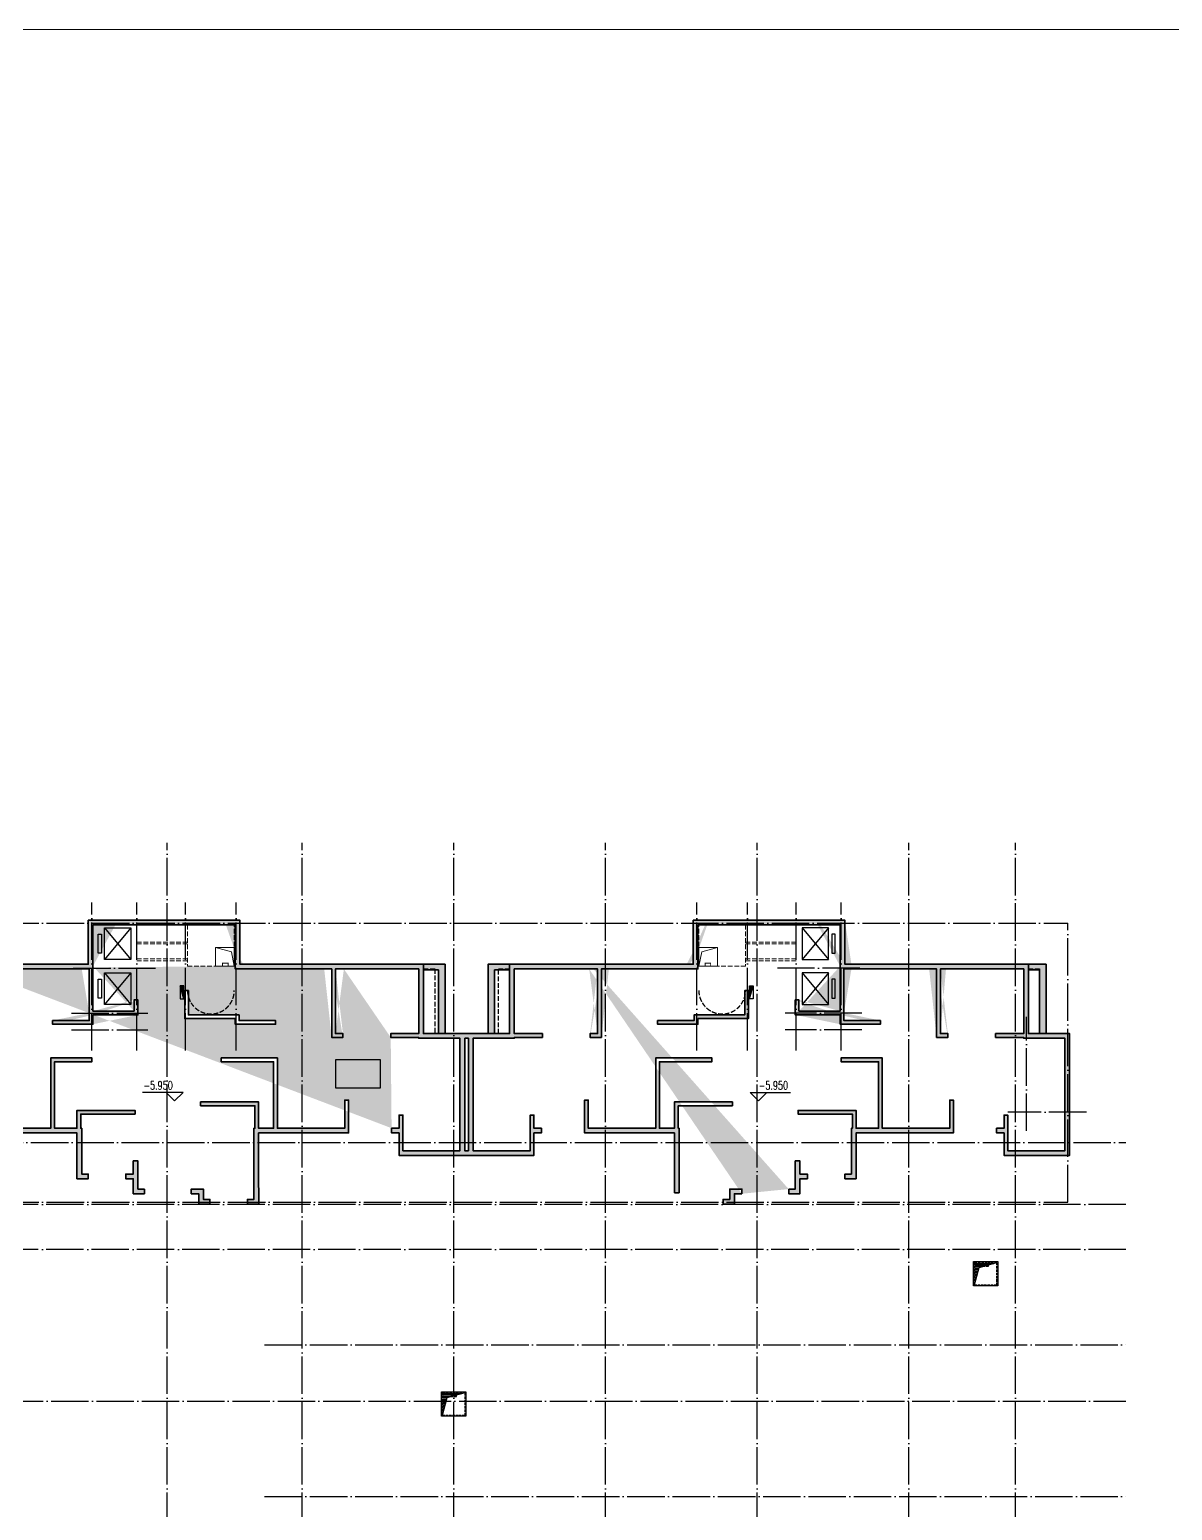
# Model space of a CAD drawing. Extents: x 115549 to 768939, y -502199 to 402497.
# Drawn here: x 622633 to 683652, y -343658 to -264599 of the extents above; entities that cross this region are included whole.
import ezdxf

# ---------------------------------------------------------------- set-up
doc = ezdxf.new("R2010")
doc.units = 0
doc.header["$LTSCALE"] = 1000
doc.header["$MEASUREMENT"] = 0
doc.linetypes.add('__DASH', pattern=[0.35, 0.25, -0.1])
doc.linetypes.add('DOTE', pattern=[2.42, 2, -0.2, 0.02, -0.2])
for name, color, linetype, lineweight in [('_0', 7, 'Continuous', 9), ('主楼剪力墙', 212, 'Continuous', 5), ('剪力墙填充', 192, 'Continuous', 5), ('砼墙', 3, 'Continuous', 35)]:
    doc.layers.add(name, color=color, linetype=linetype, lineweight=lineweight)
for name, color, linetype in [('DIM_ELEV', 3, 'Continuous'), ('DOTE', 16, 'DOTE'), ('EQUIP_消火栓', 7, 'Continuous'), ('EVTR', 2, 'Continuous'), ('nuan', 6, 'Continuous'), ('PUB_HATCH', 8, 'Continuous'), ('PUB_TEXT', 7, 'Continuous'), ('地库文字', 7, 'Continuous'), ('给水', 32, 'Continuous')]:
    doc.layers.add(name, color=color, linetype=linetype)
doc.styles.add('_TCH_DIM', font='SIMPLEX', dxfattribs={"bigfont": 'GBCBIG'})

# ---------------------------------------------------------------- blocks, each defined once
blk = doc.blocks.new('zhuloujlqtiangchong')
at = {"layer": '主楼剪力墙'}
h = blk.add_hatch(color=253, dxfattribs=at)
h.dxf.hatch_style = 1
h.paths.add_polyline_path([(1071552, 661670), (1071752, 661670), (1071752, 659420), (1071752, 655670), (1071552, 655670), (1071552, 659420)], flags=16)
h.paths.add_polyline_path([(1069352, 665620), (1068752, 665620), (1066352, 665620), (1065102, 665620), (1064552, 665620), (1064052, 665620), (1061452, 665620), (1060203, 665620), (1059903, 665620), (1059553, 665620), (1059553, 666300), (1059553, 667970), (1058803, 667970), (1057053, 667970), (1056703, 667970), (1054003, 667970), (1052903, 667970), (1051453, 667970), (1051453, 665620), (1051103, 665620), (1049552, 665620), (1046952, 665620), (1046452, 665620), (1046052, 665620), (1044652, 665620), (1043202, 665620), (1042252, 665620), (1041652, 665620), (1041652, 663470), (1041652, 662320), (1041652, 661920), (1039452, 661920), (1039452, 659420), (1039452, 657570), (1039452, 655420), (1042352, 655420), (1042952, 655420), (1042952, 656620), (1043202, 656620), (1043352, 656620), (1043352, 656870), (1043202, 656870), (1042952, 656870), (1042952, 657570), (1042752, 657570), (1042752, 656720), (1042752, 655670), (1042352, 655670), (1039702, 655670), (1039702, 657570), (1039702, 659420), (1039702, 661670), (1041902, 661670), (1041902, 661720), (1042852, 661720), (1043402, 661720), (1043402, 661920), (1042852, 661920), (1041902, 661920), (1041902, 662320), (1041902, 663470), (1041902, 665370), (1042252, 665370), (1043202, 665370), (1044652, 665370), (1046052, 665370), (1046352, 665370), (1046352, 661920), (1045952, 661920), (1045952, 661720), (1046552, 661720), (1046552, 665370), (1046952, 665370), (1049552, 665370), (1051103, 665370), (1051503, 665370), (1051503, 663020), (1051503, 662620), (1049552, 662620), (1049552, 662420), (1051703, 662420), (1051703, 662920), (1054103, 662920), (1054103, 663720), (1053903, 663720), (1053903, 663120), (1051703, 663120), (1051703, 665521), (1051703, 667720), (1052903, 667720), (1054003, 667720), (1056703, 667720), (1057053, 667720), (1058803, 667720), (1059303, 667720), (1059303, 666300), (1059303, 665370), (1059903, 665370), (1060203, 665370), (1061452, 665370), (1064052, 665370), (1064452, 665370), (1064452, 661720), (1065052, 661720), (1065052, 661920), (1064652, 661920), (1064652, 665370), (1065102, 665370), (1066352, 665370), (1068752, 665370), (1069102, 665370), (1069102, 663470), (1069102, 662320), (1069102, 661920), (1068152, 661920), (1067602, 661920), (1067602, 661720), (1068152, 661720), (1069102, 661720), (1069102, 661670), (1071302, 661670), (1071302, 659420), (1071302, 655670), (1070952, 655670), (1069152, 655670), (1068652, 655670), (1068252, 655670), (1068252, 656721), (1068252, 657570), (1068052, 657570), (1068052, 656870), (1067652, 656870), (1067652, 656620), (1068052, 656620), (1068052, 655421), (1068652, 655420), (1069152, 655421), (1070952, 655420), (1071452, 655421), (1071852, 655421), (1072352, 655420), (1074152, 655421), (1074652, 655420), (1075252, 655421), (1075252, 656620), (1075652, 656620), (1075652, 656870), (1075252, 656870), (1075252, 657570), (1075052, 657570), (1075052, 656721), (1075052, 655670), (1074652, 655670), (1074152, 655670), (1072352, 655670), (1072002, 655670), (1072002, 659420), (1072002, 661670), (1074202, 661670), (1074202, 661720), (1075152, 661720), (1075702, 661720), (1075702, 661920), (1075152, 661920), (1074202, 661920), (1074202, 662320), (1074202, 663470), (1074202, 665370), (1074552, 665370), (1076952, 665370), (1078202, 665370), (1078652, 665370), (1078652, 661920), (1078252, 661920), (1078252, 661720), (1078852, 661720), (1078852, 665370), (1079252, 665370), (1081852, 665370), (1083103, 665370), (1083403, 665370), (1084003, 665370), (1084003, 666300), (1084003, 667720), (1084503, 667720), (1086253, 667720), (1086603, 667720), (1089303, 667720), (1090403, 667720), (1091603, 667720), (1091603, 665521), (1091603, 663120), (1089403, 663120), (1089403, 663720), (1089203, 663720), (1089203, 662920), (1091603, 662920), (1091603, 662420), (1093752, 662420), (1093752, 662620), (1091803, 662620), (1091803, 663020), (1091803, 665370), (1092203, 665370), (1093752, 665370), (1096352, 665370), (1096752, 665370), (1096752, 661720), (1097352, 661720), (1097352, 661920), (1096952, 661920), (1096952, 665370), (1097252, 665370), (1098652, 665370), (1100102, 665370), (1101052, 665370), (1101402, 665370), (1101402, 663470), (1101402, 662320), (1101402, 661920), (1100452, 661920), (1099902, 661920), (1099902, 661720), (1100452, 661720), (1101402, 661720), (1101402, 661670), (1103602, 661670), (1103602, 659420), (1103602, 657570), (1103602, 655670), (1103252, 655670), (1100972, 655670), (1100552, 655670), (1100552, 656720), (1100552, 657570), (1100352, 657570), (1100352, 656870), (1100102, 656870), (1099952, 656870), (1099952, 656620), (1100102, 656620), (1100352, 656620), (1100352, 655420), (1103252, 655420), (1103852, 655420), (1103852, 657570), (1103852, 659420), (1103852, 661920), (1101652, 661920), (1101652, 662320), (1101652, 663470), (1101652, 665620), (1100102, 665620), (1098652, 665620), (1097252, 665620), (1096852, 665620), (1096352, 665620), (1093752, 665620), (1092203, 665620), (1091853, 665620), (1091853, 667970), (1090403, 667970), (1089303, 667970), (1086603, 667970), (1086253, 667970), (1084503, 667970), (1083753, 667970), (1083753, 666300), (1083753, 665620), (1083403, 665620), (1083103, 665620), (1081852, 665620), (1079252, 665620), (1078752, 665620), (1078202, 665620), (1076952, 665620), (1074552, 665620), (1073952, 665620), (1073952, 663470), (1073952, 662320), (1073952, 661920), (1071852, 661920), (1071452, 661920), (1069352, 661920), (1069352, 662320), (1069352, 663470)])
h = blk.add_hatch(color=253, dxfattribs=at)
h.dxf.hatch_style = 1
h.paths.add_polyline_path([(1056953, 653371), (1057353, 653371), (1057353, 652821), (1057952, 652820), (1057952, 653070), (1057603, 653070), (1057603, 653621), (1056953, 653621)])
h.paths.add_polyline_path([(1060302, 654570), (1060303, 653070), (1059952, 653070), (1059952, 652820), (1060553, 652821), (1060552, 654570), (1060552, 656370), (1060552, 656620), (1061452, 656620), (1062352, 656620), (1064752, 656620), (1065352, 656620), (1065352, 658370), (1065152, 658370), (1065152, 656870), (1064752, 656870), (1062352, 656870), (1061552, 656870), (1061552, 658170), (1061552, 658370), (1061552, 660020), (1061552, 660620), (1059352, 660620), (1058552, 660620), (1058552, 660420), (1059352, 660420), (1061352, 660420), (1061352, 660020), (1061352, 658370), (1061352, 658170), (1061352, 656870), (1060552, 656870), (1060552, 657670), (1060552, 658270), (1058552, 658270), (1057452, 658270), (1057452, 658070), (1058552, 658070), (1060352, 658070), (1060352, 657670), (1060352, 656870), (1060302, 656870), (1060302, 656370)])
h.paths.add_polyline_path([(1054453, 653621), (1054102, 653621), (1054102, 654271), (1054102, 655120), (1053852, 655120), (1053852, 654420), (1053452, 654420), (1053452, 654170), (1053852, 654170), (1053852, 653371), (1054453, 653371)])
h.paths.add_polyline_path([(1059503, 662920), (1056803, 662920), (1056803, 664220), (1056603, 664220), (1056603, 662720), (1059303, 662720), (1059303, 662420), (1061452, 662420), (1061452, 662620), (1059503, 662620)], flags=17)
h.paths.add_polyline_path([(1047272, 656620), (1047272, 656870), (1046252, 656870), (1045852, 656870), (1045852, 658370), (1045652, 658370), (1045652, 656620), (1046252, 656620)])
h.paths.add_polyline_path([(1047872, 656620), (1047872, 656870), (1048652, 656870), (1048902, 656870), (1049452, 656870), (1049452, 657720), (1049452, 658370), (1049452, 660020), (1049452, 660620), (1051652, 660620), (1051652, 660420), (1049652, 660420), (1049652, 660020), (1049652, 658370), (1049652, 657720), (1049652, 656870), (1050852, 656870), (1050852, 657220), (1050852, 657820), (1053952, 657820), (1053952, 657620), (1051052, 657620), (1051052, 657220), (1051052, 656870), (1051102, 656870), (1051102, 655920), (1051102, 654420), (1051452, 654420), (1051452, 654170), (1050852, 654170), (1050852, 655920), (1050852, 656620), (1049552, 656620), (1048902, 656620), (1048652, 656620)])
edge = h.paths.add_edge_path()
edge.add_line((1046052, 665620), (1044652, 665620))
edge.add_line((1046452, 665620), (1046052, 665620))
edge.add_line((1046952, 665620), (1046452, 665620))
edge.add_line((1049552, 665620), (1046952, 665620))
edge.add_line((1051103, 665620), (1049552, 665620))
edge.add_line((1051453, 665620), (1051103, 665620))
edge.add_line((1051453, 667970), (1051453, 665620))
edge.add_line((1052903, 667970), (1051453, 667970))
edge.add_line((1054003, 667970), (1052903, 667970))
edge.add_line((1056703, 667970), (1054003, 667970))
edge.add_line((1057053, 667970), (1056703, 667970))
edge.add_line((1058803, 667970), (1057053, 667970))
edge.add_line((1059553, 667970), (1058803, 667970))
edge.add_line((1059553, 666300), (1059553, 667970))
edge.add_line((1059553, 665620), (1059553, 666300))
edge.add_line((1059903, 665620), (1059553, 665620))
edge.add_line((1060203, 665620), (1059903, 665620))
edge.add_line((1061452, 665620), (1060203, 665620))
edge.add_line((1064052, 665620), (1061452, 665620))
edge.add_line((1064552, 665620), (1064052, 665620))
edge.add_line((1065102, 665620), (1064552, 665620))
edge.add_line((1066352, 665620), (1065102, 665620))
edge.add_line((1067652, 656870), (1067652, 656620))
edge.add_line((1067602, 661920), (1067602, 661720))
edge.add_line((1065102, 665370), (1066352, 665370))
edge.add_line((1064652, 665370), (1065102, 665370))
edge.add_line((1064652, 661920), (1064652, 665370))
edge.add_line((1065052, 661920), (1064652, 661920))
edge.add_line((1065052, 661720), (1065052, 661920))
edge.add_line((1064452, 661720), (1065052, 661720))
edge.add_line((1064452, 665370), (1064452, 661720))
edge.add_line((1064052, 665370), (1064452, 665370))
edge.add_line((1061452, 665370), (1064052, 665370))
edge.add_line((1060203, 665370), (1061452, 665370))
edge.add_line((1059903, 665370), (1060203, 665370))
edge.add_line((1059303, 665370), (1059903, 665370))
edge.add_line((1059303, 666300), (1059303, 665370))
edge.add_line((1059303, 667720), (1059303, 666300))
edge.add_line((1058803, 667720), (1059303, 667720))
edge.add_line((1057053, 667720), (1058803, 667720))
edge.add_line((1056703, 667720), (1057053, 667720))
edge.add_line((1054003, 667720), (1056703, 667720))
edge.add_line((1052903, 667720), (1054003, 667720))
edge.add_line((1051703, 667720), (1052903, 667720))
edge.add_line((1051703, 665521), (1051703, 667720))
edge.add_line((1051703, 663120), (1051703, 665521))
edge.add_line((1053903, 663120), (1051703, 663120))
edge.add_line((1053903, 663720), (1053903, 663120))
edge.add_line((1054103, 663720), (1053903, 663720))
edge.add_line((1054103, 662920), (1054103, 663720))
edge.add_line((1051703, 662920), (1054103, 662920))
edge.add_line((1051703, 662420), (1051703, 662920))
edge.add_line((1049552, 662420), (1051703, 662420))
edge.add_line((1049552, 662620), (1049552, 662420))
edge.add_line((1051503, 662620), (1049552, 662620))
edge.add_line((1051503, 663020), (1051503, 662620))
edge.add_line((1051503, 665370), (1051503, 663020))
edge.add_line((1051103, 665370), (1051503, 665370))
edge.add_line((1049552, 665370), (1051103, 665370))
edge.add_line((1046952, 665370), (1049552, 665370))
edge.add_line((1046552, 665370), (1046952, 665370))
edge.add_line((1046552, 661720), (1046552, 665370))
edge.add_line((1045952, 661720), (1046552, 661720))
edge.add_line((1045952, 661920), (1045952, 661720))
edge.add_line((1046352, 661920), (1045952, 661920))
edge.add_line((1046352, 665370), (1046352, 661920))
edge.add_line((1046052, 665370), (1046352, 665370))
edge.add_line((1044652, 665370), (1046052, 665370))
h = blk.add_hatch(color=253, dxfattribs=at)
h.dxf.hatch_style = 1
h.paths.add_polyline_path([(1094402, 656870), (1093852, 656870), (1093852, 657720), (1093852, 658370), (1093852, 660020), (1093852, 660620), (1091652, 660620), (1091652, 660420), (1093652, 660420), (1093652, 660020), (1093652, 658370), (1093652, 657720), (1093652, 656870), (1092452, 656870), (1092452, 657220), (1092452, 657820), (1089352, 657820), (1089352, 657620), (1092252, 657620), (1092252, 657220), (1092252, 656870), (1092202, 656870), (1092202, 655920), (1092202, 654420), (1091852, 654420), (1091852, 654170), (1092452, 654170), (1092452, 655920), (1092452, 656620), (1093752, 656620), (1094402, 656620), (1094652, 656620), (1097052, 656620), (1097652, 656620), (1097652, 658370), (1097452, 658370), (1097452, 656870), (1097052, 656870), (1094652, 656870)], flags=17)
h.paths.add_polyline_path([(1084003, 662720), (1086703, 662720), (1086703, 664220), (1086503, 664220), (1086503, 662920), (1083803, 662920), (1083803, 662620), (1081852, 662620), (1081852, 662420), (1084003, 662420)], flags=17)
h.paths.add_polyline_path([(1083002, 653421), (1082752, 653421), (1082752, 654570), (1082752, 656370), (1082752, 656620), (1081852, 656620), (1080952, 656620), (1078552, 656620), (1077952, 656620), (1077952, 658370), (1078152, 658370), (1078152, 656870), (1078552, 656870), (1080952, 656870), (1081752, 656870), (1081752, 658170), (1081752, 658370), (1081752, 660020), (1081752, 660620), (1083952, 660620), (1084752, 660620), (1084752, 660420), (1083952, 660420), (1081952, 660420), (1081952, 660020), (1081952, 658370), (1081952, 658170), (1081952, 656870), (1082752, 656870), (1082752, 657670), (1082752, 658270), (1084752, 658270), (1085852, 658270), (1085852, 658070), (1084752, 658070), (1082952, 658070), (1082952, 657670), (1082952, 656870), (1083002, 656870), (1083002, 656370), (1083002, 654570)], flags=17)
edge = h.paths.add_edge_path()
edge.add_line((1086352, 653370), (1086352, 653621))
edge.add_line((1086352, 653621), (1085702, 653621))
edge.add_line((1085702, 653621), (1085702, 653070))
edge.add_line((1085702, 653070), (1085352, 653070))
edge.add_line((1085352, 653070), (1085352, 652820))
edge.add_line((1085352, 652820), (1085952, 652821))
edge.add_line((1085952, 652821), (1085952, 653371))
edge.add_line((1085952, 653371), (1086302, 653371))
edge.add_line((1086302, 653371), (1086353, 653371))
edge.add_line((1088852, 653620), (1088852, 653370))
edge.add_line((1088852, 653370), (1088852, 653370))
edge.add_line((1088852, 653370), (1089452, 653371))
edge.add_line((1089452, 653371), (1089452, 654170))
edge.add_line((1089452, 654170), (1089852, 654170))
edge.add_line((1089852, 654170), (1089852, 654420))
edge.add_line((1089852, 654420), (1089452, 654420))
edge.add_line((1089452, 654420), (1089452, 655120))
edge.add_line((1089452, 655120), (1089202, 655120))
edge.add_line((1089202, 655120), (1089202, 654271))
edge.add_line((1089202, 654271), (1089202, 653620))
edge.add_line((1089202, 653620), (1088852, 653620))
edge.add_line((1088852, 653620), (1088852, 653620))
edge.add_line((1078202, 665620), (1076952, 665620))
edge.add_line((1078752, 665620), (1078202, 665620))
edge.add_line((1079252, 665620), (1078752, 665620))
edge.add_line((1081852, 665620), (1079252, 665620))
edge.add_line((1083103, 665620), (1081852, 665620))
edge.add_line((1083403, 665620), (1083103, 665620))
edge.add_line((1083753, 665620), (1083403, 665620))
edge.add_line((1083753, 666300), (1083753, 665620))
edge.add_line((1083753, 667970), (1083753, 666300))
edge.add_line((1084503, 667970), (1083753, 667970))
edge.add_line((1086253, 667970), (1084503, 667970))
edge.add_line((1086603, 667970), (1086253, 667970))
edge.add_line((1089303, 667970), (1086603, 667970))
edge.add_line((1090403, 667970), (1089303, 667970))
edge.add_line((1091853, 667970), (1090403, 667970))
edge.add_line((1091853, 665620), (1091853, 667970))
edge.add_line((1092203, 665620), (1091853, 665620))
edge.add_line((1093752, 665620), (1092203, 665620))
edge.add_line((1096352, 665620), (1093752, 665620))
edge.add_line((1096852, 665620), (1096352, 665620))
edge.add_line((1097252, 665620), (1096852, 665620))
edge.add_line((1098652, 665620), (1097252, 665620))
edge.add_line((1097252, 665370), (1098652, 665370))
edge.add_line((1096952, 665370), (1097252, 665370))
edge.add_line((1096952, 661920), (1096952, 665370))
edge.add_line((1097352, 661920), (1096952, 661920))
edge.add_line((1097352, 661720), (1097352, 661920))
edge.add_line((1096752, 661720), (1097352, 661720))
edge.add_line((1096752, 665370), (1096752, 661720))
edge.add_line((1096352, 665370), (1096752, 665370))
edge.add_line((1093752, 665370), (1096352, 665370))
edge.add_line((1092203, 665370), (1093752, 665370))
edge.add_line((1091803, 665370), (1092203, 665370))
edge.add_line((1091803, 663020), (1091803, 665370))
edge.add_line((1091803, 662620), (1091803, 663020))
edge.add_line((1093752, 662620), (1091803, 662620))
edge.add_line((1093752, 662420), (1093752, 662620))
edge.add_line((1091603, 662420), (1093752, 662420))
edge.add_line((1091603, 662920), (1091603, 662420))
edge.add_line((1089203, 662920), (1091603, 662920))
edge.add_line((1089203, 663720), (1089203, 662920))
edge.add_line((1089403, 663720), (1089203, 663720))
edge.add_line((1089403, 663120), (1089403, 663720))
edge.add_line((1091603, 663120), (1089403, 663120))
edge.add_line((1091603, 665521), (1091603, 663120))
edge.add_line((1091603, 667720), (1091603, 665521))
edge.add_line((1090403, 667720), (1091603, 667720))
edge.add_line((1089303, 667720), (1090403, 667720))
edge.add_line((1086603, 667720), (1089303, 667720))
edge.add_line((1086253, 667720), (1086603, 667720))
edge.add_line((1084503, 667720), (1086253, 667720))
edge.add_line((1084003, 667720), (1084503, 667720))
edge.add_line((1084003, 666300), (1084003, 667720))
edge.add_line((1084003, 665370), (1084003, 666300))
edge.add_line((1083403, 665370), (1084003, 665370))
edge.add_line((1083103, 665370), (1083403, 665370))
edge.add_line((1081852, 665370), (1083103, 665370))
edge.add_line((1079252, 665370), (1081852, 665370))
edge.add_line((1078852, 665370), (1079252, 665370))
edge.add_line((1078852, 661720), (1078852, 665370))
edge.add_line((1078252, 661720), (1078852, 661720))
edge.add_line((1078252, 661920), (1078252, 661720))
edge.add_line((1078652, 661920), (1078252, 661920))
edge.add_line((1078652, 665370), (1078652, 661920))
edge.add_line((1078202, 665370), (1078652, 665370))
edge.add_line((1076952, 665370), (1078202, 665370))
h = blk.add_hatch(color=253, dxfattribs=at)
h.dxf.hatch_style = 1
h.paths.add_polyline_path([(1070502, 665620), (1069352, 665620), (1069352, 665321), (1070152, 665320), (1070152, 661920), (1070502, 661920)])
h = blk.add_hatch(color=253, dxfattribs=at)
h.dxf.hatch_style = 1
h.paths.add_polyline_path([(1073152, 665320), (1073952, 665321), (1073952, 665620), (1072802, 665620), (1072802, 661920), (1073152, 661920)])
h = blk.add_hatch(color=253, dxfattribs=at)
h.dxf.hatch_style = 1
h.paths.add_polyline_path([(1102603, 665620), (1101652, 665620), (1101652, 665320), (1102253, 665320), (1102253, 661920), (1102603, 661920)])
blk = doc.blocks.new('$TwtSys$00000434')
for p, q in [((-0.5, 0.5), (-0.5, -0.5)), ((-0.5, -0.5), (0.5, 0.5)), ((0.5, 0.5), (-0.5, 0.5)), ((0.5, -0.5), (0.5, 0.5)), ((-0.5, -0.5), (0.5, -0.5))]:
    blk.add_line(p, q)
blk.add_solid([(0.5, -0.5), (0.5, 0.5), (-0.5, -0.5)])
blk = doc.blocks.new('kengyi')
at = {"layer": '给水'}
for p, q in [((2970150, 735418), (2971184, 735418)), ((2970150, 735339), (2970897, 735339)), ((2970150, 735260), (2970610, 735260)), ((2970150, 735180), (2970393, 735180)), ((2970150, 735101), (2970372, 735101)), ((2970150, 735021), (2970351, 735021)), ((2970150, 734942), (2970330, 734942)), ((2970150, 734863), (2970309, 734863)), ((2970150, 734783), (2970288, 734783)), ((2970150, 734704), (2970267, 734704)), ((2970150, 734625), (2970246, 734625)), ((2970150, 734545), (2970225, 734545)), ((2970150, 734466), (2970204, 734466)), ((2970150, 734386), (2970182, 734386))]:
    blk.add_line(p, q, dxfattribs=at)
blk.add_lwpolyline([(2970100, 735514), (2971400, 735514), (2971400, 734214), (2970100, 734214)], close=True, dxfattribs=at)
at = {"layer": '给水', "linetype": '__DASH', "ltscale": 0.5}
blk.add_lwpolyline([(2971350, 735464), (2970150, 735464), (2970150, 734264), (2971350, 734264)], close=True, dxfattribs=at)
at = {"layer": '给水'}
blk.add_lwpolyline([(2970150, 734264), (2970399, 735201), (2971350, 735464)], dxfattribs=at)
at = {"layer": '给水', "linetype": '__DASH', "ltscale": 0.5}
blk.add_lwpolyline([(2970600, 735461), (2970600, 735261), (2970900, 735261), (2970900, 735461)], dxfattribs=at)
blk = doc.blocks.new('gangjinhunningtuqiang')
at = {"layer": '砼墙', "color": 8}
for p, q in [((1052903, 667970), (1051453, 667970)), ((1051453, 667970), (1051453, 665620)), ((1051703, 665521), (1051703, 667720)), ((1051703, 667720), (1052903, 667720)), ((1054003, 667970), (1052903, 667970)), ((1052903, 667720), (1054003, 667720)), ((1056703, 667970), (1054003, 667970)), ((1054003, 667720), (1056703, 667720)), ((1057053, 667970), (1056703, 667970)), ((1056703, 667720), (1057053, 667720)), ((1058803, 667970), (1057053, 667970)), ((1057053, 667720), (1058803, 667720)), ((1059553, 667970), (1058803, 667970)), ((1058803, 667720), (1059303, 667720)), ((1059303, 667720), (1059303, 666300)), ((1059553, 666300), (1059553, 667970)), ((1084503, 667970), (1083753, 667970)), ((1083753, 667970), (1083753, 666300)), ((1084003, 666300), (1084003, 667720)), ((1084003, 667720), (1084503, 667720)), ((1086253, 667970), (1084503, 667970)), ((1084503, 667720), (1086253, 667720)), ((1086603, 667970), (1086253, 667970)), ((1086253, 667720), (1086603, 667720)), ((1089303, 667970), (1086603, 667970)), ((1086603, 667720), (1089303, 667720)), ((1090403, 667970), (1089303, 667970)), ((1089303, 667720), (1090403, 667720)), ((1091853, 667970), (1090403, 667970)), ((1090403, 667720), (1091603, 667720)), ((1091603, 667720), (1091603, 665521)), ((1091853, 665620), (1091853, 667970)), ((1059303, 666300), (1059303, 665370)), ((1059553, 665620), (1059553, 666300)), ((1083753, 666300), (1083753, 665620)), ((1084003, 665370), (1084003, 666300)), ((1049552, 665620), (1046952, 665620)), ((1046952, 665370), (1049552, 665370)), ((1051103, 665620), (1049552, 665620)), ((1049552, 665370), (1051103, 665370)), ((1051453, 665620), (1051103, 665620)), ((1051103, 665370), (1051503, 665370)), ((1051503, 665370), (1051503, 663020)), ((1051703, 663120), (1051703, 665521)), ((1059303, 665370), (1059903, 665370)), ((1059903, 665620), (1059553, 665620)), ((1060203, 665620), (1059903, 665620)), ((1059903, 665370), (1060203, 665370)), ((1061452, 665620), (1060203, 665620)), ((1060203, 665370), (1061452, 665370)), ((1064052, 665620), (1061452, 665620)), ((1061452, 665370), (1064052, 665370)), ((1064552, 665620), (1064052, 665620)), ((1064052, 665370), (1064452, 665370)), ((1064452, 665370), (1064452, 661720)), ((1065102, 665620), (1064552, 665620)), ((1064652, 661920), (1064652, 665370)), ((1064652, 665370), (1065102, 665370)), ((1066352, 665620), (1065102, 665620)), ((1065102, 665370), (1066352, 665370)), ((1068752, 665620), (1066352, 665620)), ((1066352, 665370), (1068752, 665370)), ((1069352, 665620), (1068752, 665620)), ((1068752, 665370), (1069102, 665370)), ((1069102, 665370), (1069102, 663470)), ((1069352, 663470), (1069352, 665620)), ((1074552, 665620), (1073952, 665620)), ((1073952, 665620), (1073952, 663470)), ((1074202, 663470), (1074202, 665370)), ((1074202, 665370), (1074552, 665370)), ((1076952, 665620), (1074552, 665620)), ((1074552, 665370), (1076952, 665370)), ((1078202, 665620), (1076952, 665620)), ((1076952, 665370), (1078202, 665370)), ((1078752, 665620), (1078202, 665620)), ((1078202, 665370), (1078652, 665370)), ((1078652, 665370), (1078652, 661920)), ((1079252, 665620), (1078752, 665620)), ((1078852, 661720), (1078852, 665370)), ((1078852, 665370), (1079252, 665370)), ((1081852, 665620), (1079252, 665620)), ((1079252, 665370), (1081852, 665370)), ((1083103, 665620), (1081852, 665620)), ((1081852, 665370), (1083103, 665370)), ((1083403, 665620), (1083103, 665620)), ((1083103, 665370), (1083403, 665370)), ((1083753, 665620), (1083403, 665620)), ((1083403, 665370), (1084003, 665370)), ((1091603, 665521), (1091603, 663120)), ((1091803, 663020), (1091803, 665370)), ((1091803, 665370), (1092203, 665370)), ((1092203, 665620), (1091853, 665620)), ((1093752, 665620), (1092203, 665620)), ((1092203, 665370), (1093752, 665370)), ((1096352, 665620), (1093752, 665620)), ((1093752, 665370), (1096352, 665370)), ((1096852, 665620), (1096352, 665620)), ((1096352, 665370), (1096752, 665370)), ((1096752, 665370), (1096752, 661720)), ((1097252, 665620), (1096852, 665620)), ((1096952, 661920), (1096952, 665370)), ((1096952, 665370), (1097252, 665370)), ((1098652, 665620), (1097252, 665620)), ((1097252, 665370), (1098652, 665370)), ((1100102, 665620), (1098652, 665620)), ((1098652, 665370), (1100102, 665370)), ((1101652, 665620), (1100102, 665620)), ((1100102, 665370), (1101052, 665370)), ((1101652, 665620), (1101052, 665620)), ((1101052, 665370), (1101402, 665370)), ((1101402, 665370), (1101402, 663470)), ((1102603, 665620), (1101652, 665620)), ((1101652, 663470), (1101652, 665620)), ((1102603, 661920), (1102603, 665620)), ((1054103, 663720), (1053903, 663720)), ((1053903, 663720), (1053903, 663120)), ((1054103, 662920), (1054103, 663720)), ((1069102, 663470), (1069102, 662320)), ((1069352, 662320), (1069352, 663470)), ((1073952, 663470), (1073952, 662320)), ((1074202, 662320), (1074202, 663470)), ((1089403, 663720), (1089203, 663720)), ((1089203, 663720), (1089203, 662920)), ((1089403, 663120), (1089403, 663720)), ((1101402, 663470), (1101402, 662320)), ((1101652, 662320), (1101652, 663470)), ((1051503, 662620), (1049552, 662620)), ((1049552, 662620), (1049552, 662420)), ((1051503, 663020), (1051503, 662620)), ((1053903, 663120), (1051703, 663120)), ((1051703, 662420), (1051703, 662920)), ((1051703, 662920), (1054103, 662920)), ((1089203, 662920), (1091603, 662920)), ((1091603, 663120), (1089403, 663120)), ((1091603, 662920), (1091603, 662420)), ((1091803, 662620), (1091803, 663020)), ((1093752, 662620), (1091803, 662620)), ((1093752, 662420), (1093752, 662620)), ((1049552, 662420), (1051703, 662420)), ((1065052, 661920), (1064652, 661920)), ((1065052, 661720), (1065052, 661920)), ((1068152, 661920), (1067602, 661920)), ((1067602, 661920), (1067602, 661720)), ((1069102, 661920), (1068152, 661920)), ((1069102, 662320), (1069102, 661920)), ((1069352, 661920), (1069352, 662320)), ((1071452, 661920), (1069352, 661920)), ((1071852, 661920), (1071452, 661920)), ((1073952, 661920), (1071852, 661920)), ((1073952, 662320), (1073952, 661920)), ((1074202, 661920), (1074202, 662320)), ((1075152, 661920), (1074202, 661920)), ((1075702, 661920), (1075152, 661920)), ((1075702, 661720), (1075702, 661920)), ((1078652, 661920), (1078252, 661920)), ((1078252, 661920), (1078252, 661720)), ((1091603, 662420), (1093752, 662420)), ((1097352, 661920), (1096952, 661920)), ((1097352, 661720), (1097352, 661920)), ((1100452, 661920), (1099902, 661920)), ((1099902, 661920), (1099902, 661720)), ((1101402, 661920), (1100452, 661920)), ((1101402, 662320), (1101402, 661920)), ((1101652, 661920), (1101652, 662320)), ((1103852, 661920), (1101652, 661920)), ((1103852, 659420), (1103852, 661920)), ((1064452, 661720), (1065052, 661720)), ((1067602, 661720), (1068152, 661720)), ((1068152, 661720), (1069102, 661720)), ((1069102, 661720), (1069102, 661670)), ((1069102, 661670), (1071302, 661670)), ((1071302, 661670), (1071302, 659420)), ((1072002, 659420), (1072002, 661670)), ((1072002, 661670), (1074202, 661670)), ((1074202, 661670), (1074202, 661720)), ((1074202, 661720), (1075152, 661720)), ((1075152, 661720), (1075702, 661720)), ((1078252, 661720), (1078852, 661720)), ((1096752, 661720), (1097352, 661720)), ((1099902, 661720), (1100452, 661720)), ((1100452, 661720), (1101402, 661720)), ((1101402, 661720), (1101402, 661670)), ((1101402, 661670), (1103602, 661670)), ((1103602, 661670), (1103602, 659420)), ((1071302, 659420), (1071302, 655670)), ((1072002, 655670), (1072002, 659420)), ((1103602, 659420), (1103602, 657570)), ((1103852, 657570), (1103852, 659420)), ((1068252, 657570), (1068052, 657570)), ((1068052, 657570), (1068052, 656870)), ((1068252, 656721), (1068252, 657570)), ((1075252, 657570), (1075052, 657570)), ((1075052, 657570), (1075052, 656721)), ((1075252, 656870), (1075252, 657570)), ((1100552, 657570), (1100352, 657570)), ((1100352, 657570), (1100352, 656870)), ((1100552, 656720), (1100552, 657570)), ((1103602, 657570), (1103602, 655670)), ((1103852, 655420), (1103852, 657570)), ((1068052, 656870), (1067652, 656870)), ((1067652, 656870), (1067652, 656620)), ((1067652, 656620), (1068052, 656620)), ((1068052, 656620), (1068052, 655421)), ((1068252, 655670), (1068252, 656721)), ((1075052, 656721), (1075052, 655670)), ((1075652, 656870), (1075252, 656870)), ((1075252, 655421), (1075252, 656620)), ((1075252, 656620), (1075652, 656620)), ((1075652, 656620), (1075652, 656870)), ((1100102, 656870), (1099952, 656870)), ((1099952, 656870), (1099952, 656620)), ((1099952, 656620), (1100102, 656620)), ((1100352, 656870), (1100102, 656870)), ((1100102, 656620), (1100352, 656620)), ((1100352, 656620), (1100352, 655420)), ((1100552, 655670), (1100552, 656720)), ((1068052, 655421), (1068652, 655420)), ((1068652, 655670), (1068252, 655670)), ((1069152, 655670), (1068652, 655670)), ((1068652, 655420), (1069152, 655421)), ((1070952, 655670), (1069152, 655670)), ((1069152, 655421), (1070952, 655420)), ((1071302, 655670), (1070952, 655670)), ((1070952, 655420), (1071452, 655421)), ((1071452, 655421), (1071852, 655421)), ((1071852, 655421), (1072352, 655420)), ((1072352, 655670), (1072002, 655670)), ((1074152, 655670), (1072352, 655670)), ((1072352, 655420), (1074152, 655421)), ((1074652, 655670), (1074152, 655670)), ((1074152, 655421), (1074652, 655420)), ((1075052, 655670), (1074652, 655670)), ((1074652, 655420), (1075252, 655421)), ((1100352, 655420), (1103252, 655420)), ((1100972, 655670), (1100552, 655670)), ((1103252, 655670), (1100972, 655670)), ((1103602, 655670), (1103252, 655670)), ((1103252, 655420), (1103852, 655420)), ((1083002, 653421), (1082752, 653421))]:
    blk.add_line(p, q, dxfattribs=at)
for points in [[(1046952, 665370), (1049552, 665370), (1051103, 665370), (1051503, 665370), (1051503, 663020), (1051503, 662620), (1049552, 662620), (1049552, 662420), (1051703, 662420), (1051703, 662920), (1054103, 662920), (1054103, 663720), (1053903, 663720), (1053903, 663120), (1051703, 663120), (1051703, 665521), (1051703, 667720), (1052903, 667720), (1054003, 667720), (1056703, 667720), (1057053, 667720), (1058803, 667720), (1059303, 667720), (1059303, 666300), (1059303, 665370), (1059903, 665370), (1060203, 665370), (1061452, 665370), (1064052, 665370), (1064452, 665370), (1064452, 661720), (1065052, 661720), (1065052, 661920), (1064652, 661920), (1064652, 665370), (1065102, 665370), (1066352, 665370), (1068752, 665370), (1069102, 665370), (1069102, 663470), (1069102, 662320), (1069102, 661920), (1068152, 661920), (1067602, 661920), (1067602, 661720), (1068152, 661720), (1069102, 661720), (1069102, 661670), (1071302, 661670), (1071302, 659420), (1071302, 655670), (1070952, 655670), (1069152, 655670), (1068652, 655670), (1068252, 655670), (1068252, 656721), (1068252, 657570), (1068052, 657570), (1068052, 656870), (1067652, 656870), (1067652, 656620), (1068052, 656620), (1068052, 655421), (1068652, 655420), (1069152, 655421), (1070952, 655420), (1071452, 655421), (1071852, 655421), (1072352, 655420), (1074152, 655421), (1074652, 655420), (1075252, 655421), (1075252, 656620), (1075652, 656620), (1075652, 656870), (1075252, 656870), (1075252, 657570), (1075052, 657570), (1075052, 656721), (1075052, 655670), (1074652, 655670), (1074152, 655670), (1072352, 655670), (1072002, 655670), (1072002, 659420), (1072002, 661670), (1074202, 661670), (1074202, 661720), (1075152, 661720), (1075702, 661720), (1075702, 661920), (1075152, 661920), (1074202, 661920), (1074202, 662320), (1074202, 663470), (1074202, 665370), (1074552, 665370), (1076952, 665370), (1078202, 665370), (1078652, 665370), (1078652, 661920), (1078252, 661920), (1078252, 661720), (1078852, 661720), (1078852, 665370), (1079252, 665370), (1081852, 665370), (1083103, 665370), (1083403, 665370), (1084003, 665370), (1084003, 666300), (1084003, 667720), (1084503, 667720), (1086253, 667720), (1086603, 667720), (1089303, 667720), (1090403, 667720), (1091603, 667720), (1091603, 665521), (1091603, 663120), (1089403, 663120), (1089403, 663720), (1089203, 663720), (1089203, 662920), (1091603, 662920), (1091603, 662420), (1093752, 662420), (1093752, 662620), (1091803, 662620), (1091803, 663020), (1091803, 665370), (1092203, 665370), (1093752, 665370), (1096352, 665370), (1096752, 665370), (1096752, 661720), (1097352, 661720), (1097352, 661920), (1096952, 661920), (1096952, 665370), (1097252, 665370), (1098652, 665370), (1100102, 665370), (1101052, 665370), (1101402, 665370), (1101402, 663470), (1101402, 662320), (1101402, 661920), (1100452, 661920), (1099902, 661920), (1099902, 661720), (1100452, 661720), (1101402, 661720), (1101402, 661670), (1103602, 661670), (1103602, 659420), (1103602, 657570), (1103602, 655670), (1103252, 655670), (1100972, 655670), (1100552, 655670), (1100552, 656720), (1100552, 657570), (1100352, 657570), (1100352, 656870), (1100102, 656870), (1099952, 656870), (1099952, 656620), (1100102, 656620), (1100352, 656620), (1100352, 655420), (1103252, 655420), (1103852, 655420), (1103852, 657570), (1103852, 659420), (1103852, 661920), (1101652, 661920), (1101652, 662320), (1101652, 663470), (1101652, 665620), (1100102, 665620), (1098652, 665620), (1097252, 665620), (1096852, 665620), (1096352, 665620), (1093752, 665620), (1092203, 665620), (1091853, 665620), (1091853, 667970), (1090403, 667970), (1089303, 667970), (1086603, 667970), (1086253, 667970), (1084503, 667970), (1083753, 667970), (1083753, 666300), (1083753, 665620), (1083403, 665620), (1083103, 665620), (1081852, 665620), (1079252, 665620), (1078752, 665620), (1078202, 665620), (1076952, 665620), (1074552, 665620), (1073952, 665620), (1073952, 663470), (1073952, 662320), (1073952, 661920), (1071852, 661920), (1071452, 661920), (1069352, 661920), (1069352, 662320), (1069352, 663470), (1069352, 665620), (1068752, 665620), (1066352, 665620), (1065102, 665620), (1064552, 665620), (1064052, 665620), (1061452, 665620), (1060203, 665620), (1059903, 665620), (1059553, 665620), (1059553, 666300), (1059553, 667970), (1058803, 667970), (1057053, 667970), (1056703, 667970), (1054003, 667970), (1052903, 667970), (1051453, 667970), (1051453, 665620), (1051103, 665620), (1049552, 665620), (1046952, 665620)], [(1070502, 661920), (1070502, 665620), (1069353, 665620)], [(1069353, 665321), (1070152, 665320), (1070152, 661920)], [(1072802, 661921), (1072802, 665620), (1073952, 665620)], [(1073952, 665321), (1073152, 665320), (1073152, 661921)], [(1101653, 665320), (1102253, 665320), (1102253, 661920)], [(1047872, 656620), (1048652, 656620), (1048902, 656620), (1049552, 656620), (1050852, 656620), (1050852, 655920), (1050852, 654170), (1051452, 654170), (1051452, 654420), (1051102, 654420), (1051102, 655920), (1051102, 656870), (1051052, 656870), (1051052, 657220), (1051052, 657620), (1053952, 657620), (1053952, 657820), (1050852, 657820), (1050852, 657220), (1050852, 656870), (1049652, 656870), (1049652, 657720), (1049652, 658370), (1049652, 660020), (1049652, 660420), (1051652, 660420), (1051652, 660620), (1049452, 660620), (1049452, 660020), (1049452, 658370), (1049452, 657720), (1049452, 656870), (1048902, 656870), (1048652, 656870), (1047872, 656870)], [(1083002, 653421), (1083002, 654570), (1083002, 656370), (1083002, 656870), (1082952, 656870), (1082952, 657670), (1082952, 658070), (1084752, 658070), (1085852, 658070), (1085852, 658270), (1084752, 658270), (1082752, 658270), (1082752, 657670), (1082752, 656870), (1081952, 656870), (1081952, 658170), (1081952, 658370), (1081952, 660020), (1081952, 660420), (1083952, 660420), (1084752, 660420), (1084752, 660620), (1083952, 660620), (1081752, 660620), (1081752, 660020), (1081752, 658370), (1081752, 658170), (1081752, 656870), (1080952, 656870), (1078552, 656870), (1078152, 656870), (1078152, 658370), (1077952, 658370), (1077952, 656620), (1078552, 656620), (1080952, 656620), (1081852, 656620), (1082752, 656620), (1082752, 656370), (1082752, 654570), (1082752, 653421)], [(1088852, 653620), (1088852, 653370), (1088852, 653370), (1089452, 653371), (1089452, 654170), (1089852, 654170), (1089852, 654420), (1089452, 654420), (1089452, 655120), (1089202, 655120), (1089202, 654271), (1089202, 653620), (1088852, 653620), (1088852, 653620)], [(1086352, 653370), (1086352, 653620), (1085702, 653620), (1085702, 653070), (1085352, 653070), (1085352, 652820), (1085952, 652821), (1085952, 653371), (1086302, 653371), (1086353, 653371)]]:
    blk.add_lwpolyline(points, dxfattribs=at)
for points in [[(1059503, 662920), (1056803, 662920), (1056803, 664220), (1056603, 664220), (1056603, 662720), (1059303, 662720), (1059303, 662420), (1061452, 662420), (1061452, 662620), (1059503, 662620)], [(1084003, 662720), (1086703, 662720), (1086703, 664220), (1086503, 664220), (1086503, 662920), (1083803, 662920), (1083803, 662620), (1081852, 662620), (1081852, 662420), (1084003, 662420)], [(1071552, 661670), (1071752, 661670), (1071752, 659420), (1071752, 655670), (1071552, 655670), (1071552, 659420)], [(1071552, 661670), (1071752, 661670), (1071752, 659420), (1071752, 655670), (1071552, 655670), (1071552, 659420)], [(1060302, 654570), (1060303, 653070), (1059952, 653070), (1059952, 652820), (1060553, 652821), (1060552, 654570), (1060552, 656370), (1060552, 656620), (1061452, 656620), (1062352, 656620), (1064752, 656620), (1065352, 656620), (1065352, 658370), (1065152, 658370), (1065152, 656870), (1064752, 656870), (1062352, 656870), (1061552, 656870), (1061552, 658170), (1061552, 658370), (1061552, 660020), (1061552, 660620), (1059352, 660620), (1058552, 660620), (1058552, 660420), (1059352, 660420), (1061352, 660420), (1061352, 660020), (1061352, 658370), (1061352, 658170), (1061352, 656870), (1060552, 656870), (1060552, 657670), (1060552, 658270), (1058552, 658270), (1057452, 658270), (1057452, 658070), (1058552, 658070), (1060352, 658070), (1060352, 657670), (1060352, 656870), (1060302, 656870), (1060302, 656370)], [(1094402, 656870), (1093852, 656870), (1093852, 657720), (1093852, 658370), (1093852, 660020), (1093852, 660620), (1091652, 660620), (1091652, 660420), (1093652, 660420), (1093652, 660020), (1093652, 658370), (1093652, 657720), (1093652, 656870), (1092452, 656870), (1092452, 657220), (1092452, 657820), (1089352, 657820), (1089352, 657620), (1092252, 657620), (1092252, 657220), (1092252, 656870), (1092202, 656870), (1092202, 655920), (1092202, 654420), (1091852, 654420), (1091852, 654170), (1092452, 654170), (1092452, 655920), (1092452, 656620), (1093752, 656620), (1094402, 656620), (1094652, 656620), (1097052, 656620), (1097652, 656620), (1097652, 658370), (1097452, 658370), (1097452, 656870), (1097052, 656870), (1094652, 656870)], [(1054453, 653620), (1054102, 653620), (1054102, 654271), (1054102, 655120), (1053852, 655120), (1053852, 654420), (1053452, 654420), (1053452, 654170), (1053852, 654170), (1053852, 653371), (1054453, 653371)], [(1056953, 653371), (1057353, 653371), (1057353, 652821), (1057952, 652820), (1057952, 653070), (1057603, 653070), (1057603, 653620), (1056953, 653620)]]:
    blk.add_lwpolyline(points, close=True, dxfattribs=at)
at = {"layer": '砼墙', "color": 8, "const_width": 30}
for points in [[(1055672, 653620), (1055672, 653620)], [(1055672, 653371), (1055672, 653371)]]:
    blk.add_lwpolyline(points, close=True, dxfattribs=at)

msp = doc.modelspace()

# ---------------------------------------------------------------- hatches: boundary and pattern name
at = {"layer": 'PUB_HATCH'}
for points in [[(677963.6, -318402.3), (677963.6, -320352.3), (678163.6, -320352.3), (678163.6, -318202.3), (677563.6, -318202.3), (677563.6, -318402.3)], [(678163.6, -322552.3), (677963.6, -322552.3), (677963.6, -324502.3), (677563.6, -324502.3), (677563.6, -324702.3), (678163.6, -324702.3)]]:
    msp.add_hatch(color=256, dxfattribs=at).paths.add_polyline_path(points)

# ---------------------------------------------------------------- linework, layer by layer
at = {"linetype": '__DASH'}
for centre in [(632313.6, -315902.3), (659613.6, -315902.3)]:
    msp.add_arc(centre, 1250, 180, 0, dxfattribs=at)
at = {"layer": '_0', "color": 0, "linetype": '__DASH'}
for points in [[(633563.6, -312402.3), (631063.6, -312402.3), (631063.6, -314602.3), (633563.6, -314602.3)], [(658363.6, -312402.3), (660863.6, -312402.3), (660863.6, -314602.3), (658363.6, -314602.3)]]:
    msp.add_lwpolyline(points, close=True, dxfattribs=at)
for points in [[(631063.6, -313315.6), (628363.6, -313315.6)], [(631063.6, -313415.6), (628363.6, -313415.6)], [(660863.6, -313315.6), (663563.6, -313315.6)], [(660863.6, -313415.6), (663563.6, -313415.6)], [(631063.6, -314217.5), (628363.6, -314217.5)], [(631063.6, -314317.5), (628363.6, -314317.5)], [(660863.6, -314217.5), (663563.6, -314217.5)], [(660863.6, -314317.5), (663563.6, -314317.5)]]:
    msp.add_lwpolyline(points, dxfattribs=at)
at = {"layer": '_0', "color": 0}
for points in [[(633563.6, -314602.3), (632563.6, -314602.3), (632563.6, -313602.3), (633563.6, -313602.3)], [(658363.6, -314602.3), (659363.6, -314602.3), (659363.6, -313602.3), (658363.6, -313602.3)]]:
    msp.add_lwpolyline(points, close=True, dxfattribs=at)
for points in [[(633563.6, -314602.3), (633405.2, -313829), (632563.6, -313602.3)], [(658363.6, -314602.3), (658522, -313829), (659363.6, -313602.3)]]:
    msp.add_lwpolyline(points, dxfattribs=at)
at = {"layer": '_0', "color": 0, "const_width": 50}
for points in [[(633228.7, -314602.3), (633228.7, -314445.9), (632928.8, -314445.9), (632928.8, -314602.3)], [(658698.6, -314602.3), (658698.6, -314445.9), (658998.5, -314445.9), (658998.5, -314602.3)]]:
    msp.add_lwpolyline(points, dxfattribs=at)
at = {"layer": 'DIM_ELEV'}
for p, q in [((630824.1, -321348.9), (628666.4, -321348.9)), ((630374.1, -321798.9), (629924.1, -321348.9)), ((630374.1, -321798.9), (630824.1, -321348.9)), ((661553.1, -321798.9), (661103.1, -321348.9)), ((661103.1, -321348.9), (663260.9, -321348.9)), ((661553.1, -321798.9), (662003.1, -321348.9))]:
    msp.add_line(p, q, dxfattribs=at)
at = {"layer": 'DOTE', "color": 1}
for p, q in [((629983.3, -472963.5), (629983.3, -308021.8)), ((637183.3, -472963.5), (637183.3, -308021.8)), ((645283.3, -472963.5), (645283.3, -308021.8)), ((653383.3, -472963.5), (653383.3, -308021.8)), ((661483.3, -472963.5), (661483.3, -308021.8)), ((669583.3, -472963.5), (669583.3, -308021.8)), ((675283.3, -472963.5), (675283.3, -308021.8)), ((625963.6, -319102.3), (625963.6, -311202.3)), ((628363.6, -319102.3), (628363.6, -311202.3)), ((630963.6, -319102.3), (630963.6, -311202.3)), ((633663.6, -319102.3), (633663.6, -311202.3)), ((658263.6, -319102.3), (658263.6, -311202.3)), ((660963.6, -319102.3), (660963.6, -311202.3)), ((663563.6, -319102.3), (663563.6, -311202.3)), ((665963.6, -319102.3), (665963.6, -311202.3)), ((613863.6, -312302.3), (678063.6, -312302.3)), ((678063.6, -327202.3), (678063.6, -312302.3)), ((624963.6, -314702.3), (629363.6, -314702.3)), ((666963.6, -314702.3), (662563.6, -314702.3)), ((624863.6, -317102.3), (628952.6, -317102.3)), ((667063.6, -317102.3), (662974.7, -317102.3)), ((624863.6, -318002.3), (628952.6, -318002.3)), ((667063.6, -318002.3), (662974.7, -318002.3)), ((225824.4, -324021.8), (681174.4, -324021.8)), ((613863.6, -327202.3), (678063.6, -327202.3)), ((681174.4, -327321.8), (452683.3, -327321.8)), ((681174.4, -329721.8), (452683.3, -329721.8)), ((635183.3, -334821.8), (681174.4, -334821.8)), ((587483.3, -337821.8), (681174.4, -337821.8)), ((635183.3, -342921.8), (681174.4, -342921.8))]:
    msp.add_line(p, q, dxfattribs=at)
at = {"layer": 'DOTE'}
for p, q in [((675863.6, -323402.3), (675863.6, -317302.3)), ((679063.6, -322402.3), (674863.6, -322402.3))]:
    msp.add_line(p, q, dxfattribs=at)
at = {"layer": 'EVTR'}
for p, q in [((626288.6, -312892.3), (626463.6, -312892.3)), ((626288.6, -313912.3), (626288.6, -312892.3)), ((626463.6, -312892.3), (626463.6, -313912.3)), ((626638.6, -312552.3), (628038.6, -312552.3)), ((626638.6, -314252.3), (626638.6, -312552.3)), ((626638.6, -312552.3), (628038.6, -314252.3)), ((628038.6, -312552.3), (626638.6, -314252.3)), ((628038.6, -312552.3), (628038.6, -314252.3)), ((665288.6, -312552.3), (663888.6, -312552.3)), ((663888.6, -312552.3), (663888.6, -314252.3)), ((665288.6, -312552.3), (663888.6, -314252.3)), ((663888.6, -312552.3), (665288.6, -314252.3)), ((665288.6, -314252.3), (665288.6, -312552.3)), ((665638.6, -312892.3), (665463.6, -312892.3)), ((665463.6, -312892.3), (665463.6, -313912.3)), ((665638.6, -313912.3), (665638.6, -312892.3)), ((626463.6, -313912.3), (626288.6, -313912.3)), ((628038.6, -314252.3), (626638.6, -314252.3)), ((663888.6, -314252.3), (665288.6, -314252.3)), ((665463.6, -313912.3), (665638.6, -313912.3)), ((626288.6, -315292.3), (626463.6, -315292.3)), ((626288.6, -316312.3), (626288.6, -315292.3)), ((626463.6, -315292.3), (626463.6, -316312.3)), ((626638.6, -314952.3), (628038.6, -314952.3)), ((626638.6, -316652.3), (626638.6, -314952.3)), ((626638.6, -314952.3), (628038.6, -316652.3)), ((628038.6, -314952.3), (626638.6, -316652.3)), ((628038.6, -314952.3), (628038.6, -316652.3)), ((665288.6, -314952.3), (663888.6, -314952.3)), ((663888.6, -314952.3), (663888.6, -316652.3)), ((665288.6, -314952.3), (663888.6, -316652.3)), ((663888.6, -314952.3), (665288.6, -316652.3)), ((665288.6, -316652.3), (665288.6, -314952.3)), ((665638.6, -315292.3), (665463.6, -315292.3)), ((665463.6, -315292.3), (665463.6, -316312.3)), ((665638.6, -316312.3), (665638.6, -315292.3)), ((626463.6, -316312.3), (626288.6, -316312.3)), ((628038.6, -316652.3), (626638.6, -316652.3)), ((663888.6, -316652.3), (665288.6, -316652.3)), ((665463.6, -316312.3), (665638.6, -316312.3))]:
    msp.add_line(p, q, dxfattribs=at)
at = {"layer": 'nuan', "linetype": '__DASH'}
for points in [[(643663.6, -314752.3), (644263.6, -314752.3), (644263.6, -318202.3), (643663.6, -318202.3)], [(647663.6, -314752.3), (648263.6, -314752.3), (648263.6, -318202.3), (647663.6, -318202.3)], [(675963.6, -314752.3), (676563.6, -314752.3), (676563.6, -318202.3), (675963.6, -318202.3)]]:
    msp.add_lwpolyline(points, close=True, dxfattribs=at)
at = {"layer": '剪力墙填充'}
msp.add_lwpolyline([(180539.4, -264598.8), (768939.4, -264598.8), (768939.4, -502198.8), (180539.4, -502198.8)], close=True, dxfattribs=at)
at = {"layer": '地库文字'}
msp.add_lwpolyline([(638961.9, -319602.3), (638961.9, -321102.3), (641361.9, -321102.3), (641361.9, -319602.3)], close=True, dxfattribs=at)

# ---------------------------------------------------------------- block references
at = {"layer": 'EQUIP_消火栓', "yscale": 200, "zscale": 700}
for p, xscale, rotation in [((630763.6, -315996.8), 700, 90), ((661163.6, -315996.8), -700, 270)]:
    msp.add_blockref('$TwtSys$00000434', p, dxfattribs=dict(at, xscale=xscale, rotation=rotation))
at = {"layer": '砼墙', "color": 3}
msp.add_blockref('zhuloujlqtiangchong', (-425688.9, -980122.8), dxfattribs=at)
at = {"layer": '砼墙'}
msp.add_blockref('gangjinhunningtuqiang', (-425688.9, -980122.8), dxfattribs=at)
at = {"layer": '给水'}
for p in [(-2297066.7, -1065885.9), (-2325466.7, -1072835.9)]:
    msp.add_blockref('kengyi', p, dxfattribs=at)

# ---------------------------------------------------------------- texts
at = {"layer": 'PUB_TEXT', "style": '_TCH_DIM', "width": 0.705882}
for p in [(628711.4, -321191.4), (661565.9, -321191.4)]:
    msp.add_text('-5.950', height=446.25, dxfattribs=at).set_placement(p)

doc.saveas('drawing.dxf')
